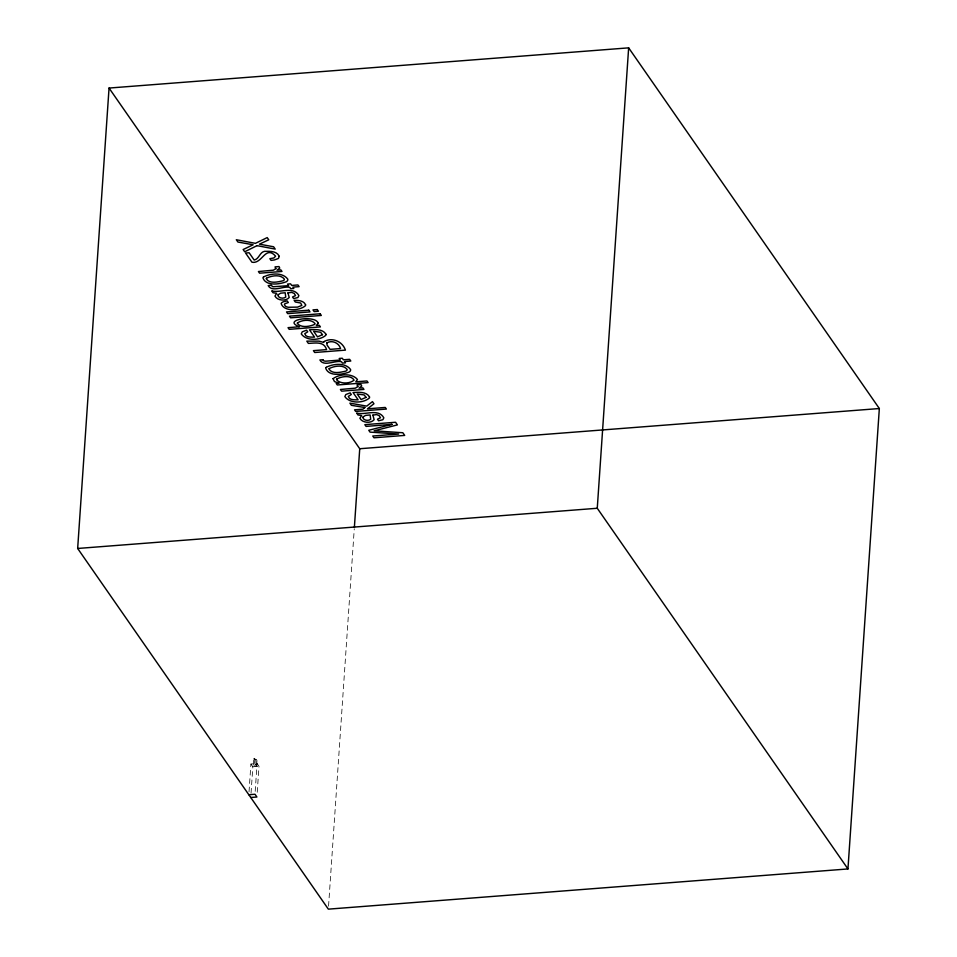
<?xml version="1.0" encoding="UTF-8"?>
<svg xmlns="http://www.w3.org/2000/svg" width="957" height="957" viewBox="0 0 957 957"><rect width="100%" height="100%" fill="white"/><g stroke="black" fill="none" stroke-linecap="round" stroke-linejoin="round"><path stroke-width="0.72" stroke-dasharray="4.79 3.59" d="M249.023 791.81L250.925 764.009L257.086 763.53L259 766.282L257.206 792.623M251.045 793.102L252.839 766.76L250.925 764.009M253.27 765.086L253.689 758.937M254.873 758.279A1.699 0.73 3.9 0 0 254.227 759.475A1.699 0.73 3.9 0 0 257.038 759.26A1.699 0.73 3.9 0 0 254.873 758.279L254.454 764.428A1.699 0.73 3.9 0 0 253.808 765.624A1.699 0.73 3.9 0 0 256.62 765.397A1.699 0.73 3.9 0 0 254.454 764.428L254.012 763.77M255.89 759.726L255.914 766.521M256.655 765.217L257.086 759.068M255.196 791.331L257.086 763.53M328.55 906.171L354.246 529.197M252.839 766.76L259 766.282"/><path stroke-width="1.44" d="M77.661 548.469L109.05 88.056L628.653 47.85L879.339 408.531L847.95 868.944L328.347 909.15L77.661 548.469L597.264 508.263L847.95 868.944M354.353 527.714L359.736 448.737L109.05 88.056M597.264 508.263L628.653 47.85M359.736 448.737L879.339 408.531M248.832 794.729L254.993 794.25L256.907 797.014L250.746 797.492M325.918 334.232L325.918 335.189C319.985 340.68 306.132 341.111 301.288 333.909L302.233 331.84L306.587 330.177L307.735 331.828L304.745 333.694C305.606 337.761 311.444 337.043 314.554 337.127L309.458 329.806C314.865 329.555 322.748 328.718 325.918 334.232M369.498 396.928L369.486 397.885C363.564 403.387 349.712 403.806 344.867 396.605L345.812 394.535L350.166 392.872L351.315 394.523L348.312 396.389C349.173 400.469 355.023 399.739 358.133 399.835L353.037 392.502C358.444 392.25 366.316 391.413 369.498 396.928M305.558 304.709L305.534 305.618C299.984 310.822 283.667 312.006 281.155 303.465A8.063 3.445 3.9 0 1 283.667 301.682L287.184 300.893L288.32 302.532L284.983 303.68L284.408 304.482L285.294 306.073A4.845 2.07 3.9 0 0 288.392 307.269L297.507 307.113L301.814 305.45L300.689 303.022L295.27 301.993L294.134 300.354C298.129 300.283 303.644 300.486 305.558 304.709M287.961 292.914L289.205 297.483C286.083 301.443 277.279 300.737 274.97 296.072L276.693 293.32L273.032 292.758L271.74 290.844C279.923 293.309 293.392 285.82 298.895 295.593L297.938 297.519L293.62 298.572L292.531 297.005L295.546 295.569L294.242 293.428L291.622 292.363L287.961 292.914M372.895 415.123L374.139 419.692C371.017 423.652 362.213 422.946 359.904 418.281L361.626 415.529L357.966 414.967L356.674 413.053C364.856 415.517 378.326 408.029 383.841 417.802L382.872 419.728L378.553 420.781L377.465 419.214L380.479 417.778L379.175 415.637L376.556 414.572L372.895 415.123M279.265 256.356L278.427 258.45L274.468 259.933L271.046 260.388L269.85 258.677L273.929 257.947L275.568 256.141C265.328 244.777 262.302 264.347 251.942 262.206L245.566 253.031L249.119 252.756L254.191 260.053C259.694 258.952 259.837 250.291 266.608 251.332C271.106 251.189 277.267 251.535 279.265 256.356M333.06 378.673L334.483 381.58L339.053 383.207L336.194 383.422L337.271 384.977L368.098 382.585L366.962 380.958L355.813 381.819L357.44 379.462C352.056 372.907 339.34 373.924 333.06 378.673M297.424 322.976L297.376 323.526C301.383 328.143 309.793 326.588 314.781 324.327L315.056 323.598C311.36 318.848 301.993 319.782 297.424 322.976M278.116 294.768L278.02 295.665C279.073 298.5 283.691 298.835 285.748 297.065L285.186 292.746L280.592 293.189L278.116 294.768M363.062 416.977L362.954 417.874C364.007 420.709 368.624 421.044 370.694 419.274L370.12 414.955L365.526 415.398L363.062 416.977M336.625 379.163L336.553 379.75C340.405 384.212 349.807 383.793 354.09 380.156C351.219 374.809 341.123 376.328 336.625 379.163M266.405 278.26L266.321 278.942C269.742 284.073 277.889 281.944 282.925 280.808A5.371 2.297 3.9 0 0 284.337 279.097C280.461 274.013 271.286 275.64 266.405 278.26M329.184 368.589L329.1 369.27C332.522 374.402 340.668 372.273 345.704 371.137A5.371 2.297 3.9 0 0 347.116 369.426C343.24 364.342 334.065 365.969 329.184 368.589M326.815 342.905L327.079 345.07L330.057 349.365L340.56 348.551C338.862 342.678 331.9 339.879 326.815 342.905M318.202 323.239L316.312 325.512L319.279 325.284L320.416 326.923L289.181 329.34L288.021 327.653L299.457 326.768C280.951 319.901 315.798 314.482 318.202 323.239M322.485 334.675L317.509 336.852L313.657 331.301L320.571 332.235L322.485 334.675M366.064 397.37L361.088 399.548L357.224 393.997L364.15 394.93L366.064 397.37M275.843 268.582L273.427 270.185L258.414 271.525L259.586 273.2L281.992 271.465L280.88 269.874L277.004 270.173L279.731 268.08L279.001 266.572L275.03 266.883L275.843 268.582M357.822 386.544L355.418 388.147L340.405 389.487L341.565 391.162L363.971 389.427L362.859 387.836L358.995 388.135L361.722 386.042L360.992 384.535L357.021 384.846L357.822 386.544M263.462 277.004L262.936 277.925C266.022 286.418 279.432 284.349 286.299 281.765A9.702 4.139 3.9 0 0 287.758 279.109C282.506 272.027 270.484 273.331 263.462 277.004M326.241 367.332L325.715 368.254C328.801 376.747 342.211 374.677 349.078 372.094A9.702 4.139 3.9 0 0 350.537 369.438C345.286 362.356 333.263 363.66 326.241 367.332M324.267 341.493L323.598 342.403L319.052 341.147L306.79 341.123L308.369 343.396C315.032 343.204 324.028 340.955 326.588 349.628L313.406 350.645L314.697 352.511L345.429 350.13C342.582 341.422 332.175 336.984 324.267 341.493M364.856 407.538L362.942 409.177L354.533 409.823L355.657 411.438L386.389 409.058L385.264 407.443L367.428 408.83L373.948 403.782L372.452 401.629L366.722 406.115L349.903 403.148L351.386 405.301L364.856 407.538M257.038 245.65L244.693 251.775L243.138 249.538L253.126 244.765L237.922 242.037L236.319 239.74L255.435 243.341L267.206 237.587L268.75 239.8L259.407 244.179L273.594 246.762L275.209 249.095L257.038 245.65M391.951 424.358L368.756 430.279L370.036 432.121L398.686 434.047L372.74 436.009L373.972 437.792L404.703 435.411L402.849 432.743L374.127 430.817L397.394 424.896L395.564 422.264L364.832 424.645L366.064 426.403L391.951 424.358M271.142 285.33L268.175 285.569C272.123 292.794 283.798 285.569 289.792 287.363L290.737 288.715L293.811 288.476L292.866 287.124L299.122 286.645L297.938 284.947L291.694 285.425L290.581 283.834L287.507 284.073L288.607 285.665L272.948 286.777L271.142 285.33M308.8 310.2L286.502 311.922L287.686 313.633L309.984 311.91L308.8 310.2M317.222 309.554L312.963 309.877L314.147 311.587L318.418 311.252L317.222 309.554M320.164 313.776L289.433 316.157L290.605 317.832L321.337 315.463L320.164 313.776M322.844 359.712L319.877 359.952C323.825 367.189 335.5 359.952 341.493 361.746L342.427 363.098L345.513 362.859L344.568 361.507L350.824 361.028L349.64 359.33L343.384 359.808L342.271 358.217L339.197 358.456L340.309 360.047L325.691 361.184L323.873 360.945L322.844 359.712"/></g></svg>
